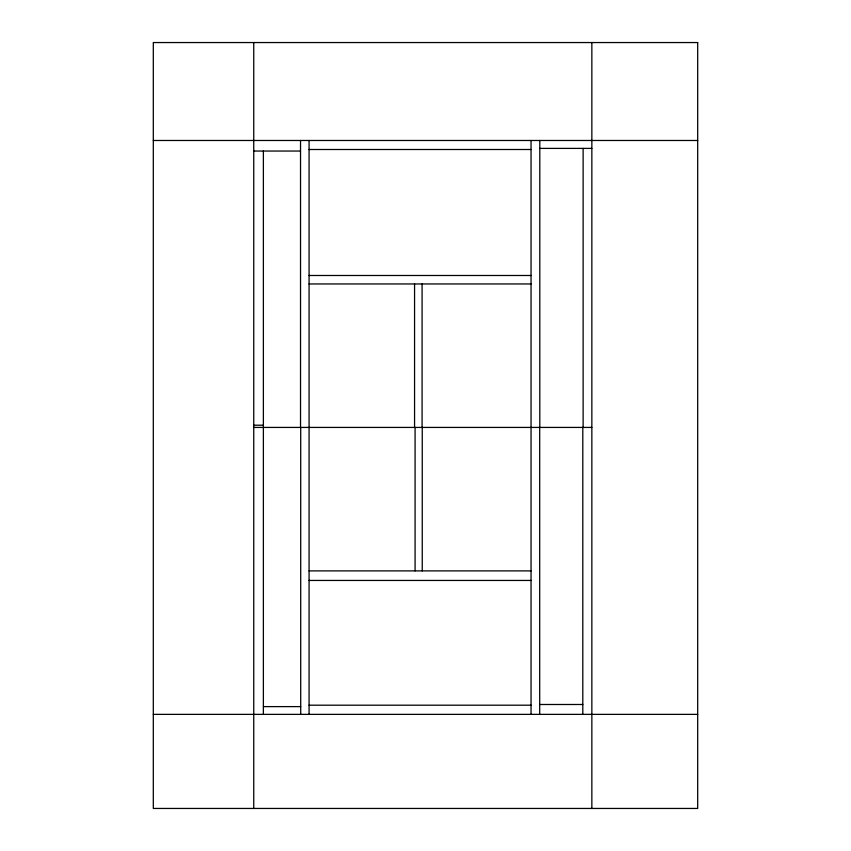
<?xml version="1.0" encoding="UTF-8"?>
<svg xmlns="http://www.w3.org/2000/svg" width="851" height="851" viewBox="0 0 851 851"><rect width="100%" height="100%" fill="white"/><g stroke="black" fill="none" stroke-linecap="round" stroke-linejoin="round"><path stroke-width="1.28" d="M153.308 140.479L697.692 140.479M539.8 148.393L591.849 148.393M309.073 149.499L531.045 149.499M253.747 151.042L300.531 151.042M309.073 275.49L531.045 275.49M309.073 283.957L531.045 283.957M253.747 425.202L263.374 425.202M253.747 427.425L591.849 427.425M309.073 570.893L531.045 570.893M309.073 580.446L531.045 580.446M539.694 704.49L582.807 704.49M309.073 705.192L531.045 705.192M263.374 706.617L300.711 706.617M153.308 714.372L697.692 714.372M591.849 42.55L591.849 808.45M583.126 148.393L583.126 427.425M582.807 427.425L582.807 714.372M539.8 140.479L539.8 427.425M539.694 427.425L539.694 714.372M531.045 140.479L531.045 714.372M422.245 427.425L422.245 570.893M422.085 283.957L422.085 427.425M415.086 427.425L415.086 570.893M414.565 283.957L414.565 427.425M309.073 140.479L309.073 714.372M300.711 427.425L300.711 714.372M300.531 140.479L300.531 427.425M263.374 151.042L263.374 714.372M253.747 42.55L253.747 808.45M697.692 42.55L153.308 42.55L153.308 808.45L697.692 808.45L697.692 42.55"/></g></svg>
